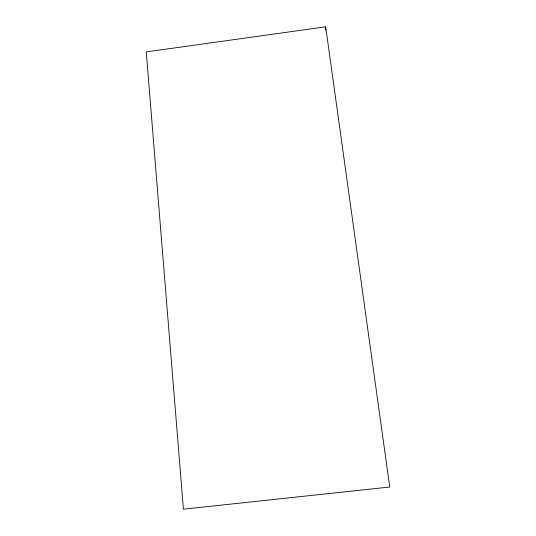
<?xml version="1.0" encoding="UTF-8"?>
<svg xmlns="http://www.w3.org/2000/svg" width="536" height="536" viewBox="0 0 536 536"><rect width="100%" height="100%" fill="white"/><g stroke="black" fill="none" stroke-linecap="round" stroke-linejoin="round"><path stroke-width="0.8" d="M325.667 30.137L325.674 26.8L146.254 51.905L183.413 509.2L389.746 487.01L325.674 26.8"/></g></svg>
